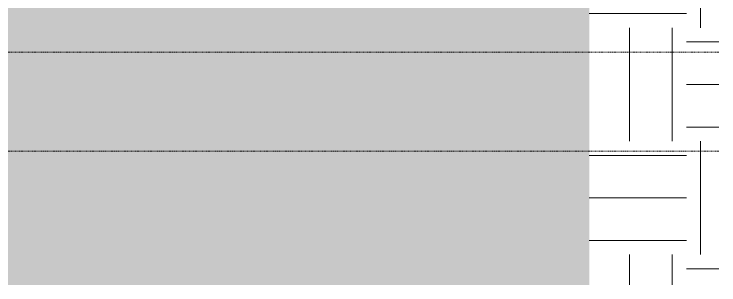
# Model space of a CAD drawing. Header units: inches. Extents: x 9610 to 15331, y -316 to 681.
# Drawn here: x 15061.7 to 15210.5, y -206.6 to -149.3 of the extents above; entities that cross this region are included whole.
import ezdxf

# ---------------------------------------------------------------- set-up
doc = ezdxf.new("R2010")
doc.units = ezdxf.units.IN
doc.header["$MEASUREMENT"] = 0
doc.linetypes.add('Aligning Line 1_8_', pattern=[0.25, 0.125, -0.125])
for name, color, linetype, lineweight in [('0-4', 130, 'Continuous', 5), ('C-TOPO', 7, 'Continuous', 9), ('G-ANNO-SYMB', 111, 'Aligning Line 1_8_', 9)]:
    doc.layers.add(name, color=color, linetype=linetype, lineweight=lineweight)
pattern_1 = [(0, (-3012.324, 138.832), (24, 24), [24, -24]), (0, (-3012.324, 147.832), (24, 24), [24, -24]), (0, (-3012.324, 156.832), (24, 24), [24, -24]), (90, (-3009.324, 159.832), (-24, 24), [24, -24]), (90, (-3000.324, 159.832), (-24, 24), [24, -24]), (90, (-2991.324, 159.832), (-24, 24), [24, -24])]

# ---------------------------------------------------------------- blocks, each defined once
blk = doc.blocks.new('CTR  - Topography_rvt-2-BUILDING SECTION - NORTH_SOUTH AT ELEVATOR AND COURTYARD - LOOKING EAST')
at = {"layer": 'C-TOPO'}
h = blk.add_hatch(dxfattribs=at)
h.set_pattern_fill('FP_54', color=256, style=0, pattern_type=2)
h.set_pattern_definition(pattern_1)
h.paths.add_polyline_path([(-1938.32, -206.55), (-1910.94, -206.55), (-1910.94, -134.01), (-1925.32, -134.01), (-1925.32, -146), (-1938.32, -146)], flags=0)
h = blk.add_hatch(dxfattribs=at)
h.set_pattern_fill('FP_54', color=256, style=0, pattern_type=2)
h.set_pattern_definition(pattern_1)
h.paths.add_polyline_path([(-1949.32, -206.55), (-1938.32, -206.55), (-1938.32, -146), (-1949.32, -146), (-1949.32, -138.01), (-3439.75, -138.01), (-3439.75, -206.55), (-2046.01, -206.55)], flags=0)

msp = doc.modelspace()

# ---------------------------------------------------------------- linework, layer by layer
at = {"layer": 'G-ANNO-SYMB'}
for p, q in [((15210.55, -157.31), (13049.45, -157.31)), ((15210.55, -178.24), (13049.45, -178.24))]:
    msp.add_line(p, q, dxfattribs=at)

# ---------------------------------------------------------------- block references
at = {"layer": '0-4'}
msp.add_blockref('CTR  - Topography_rvt-2-BUILDING SECTION - NORTH_SOUTH AT ELEVATOR AND COURTYARD - LOOKING EAST', (17121.49, 0), dxfattribs=at)

doc.saveas('drawing.dxf')
